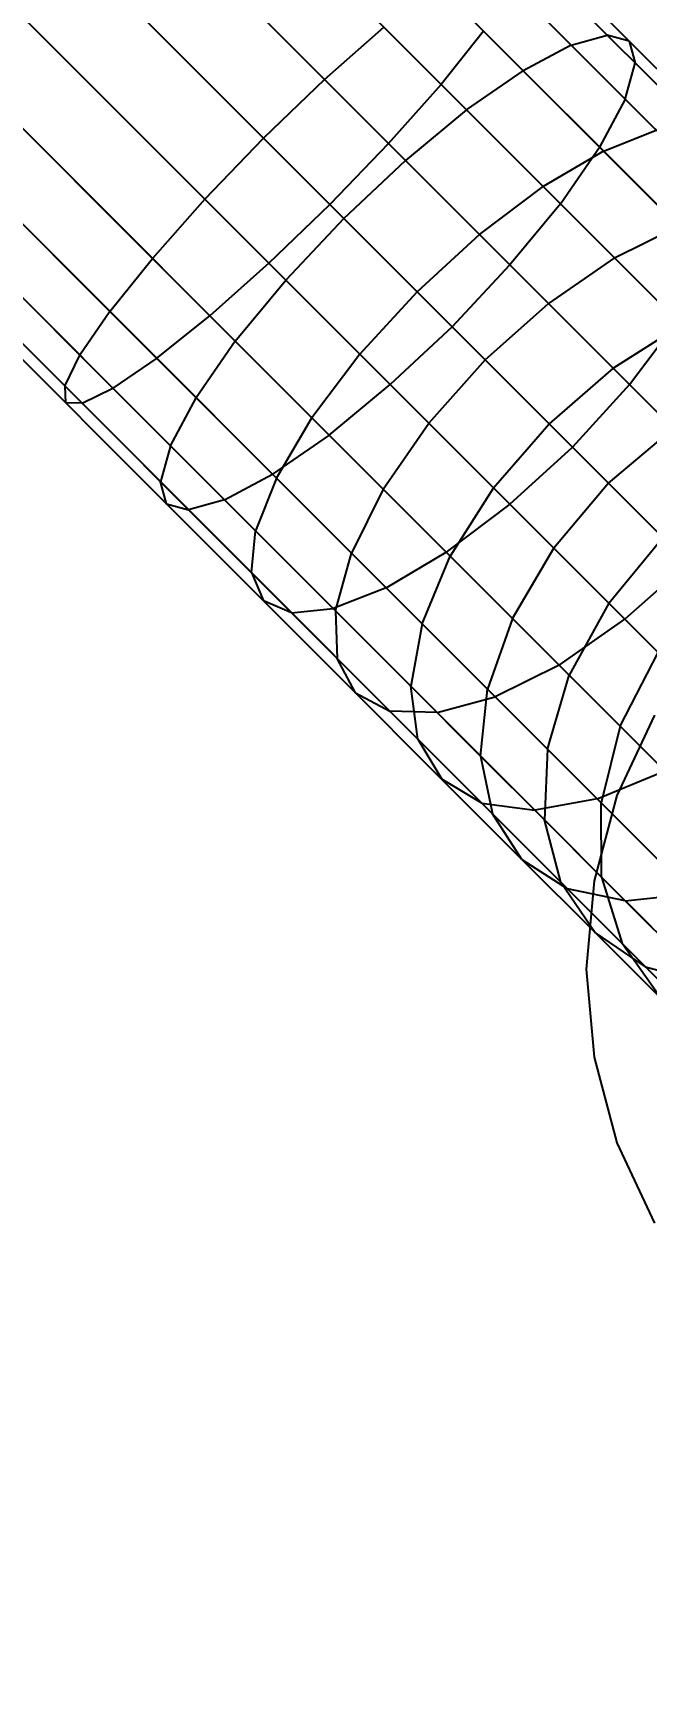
# Model space of a CAD drawing. Extents: x 11992 to 29481, y -6727 to 6811.
# Drawn here: x 18739.23 to 18757.35, y 538.23 to 587.28 of the extents above; entities that cross this region are included whole.
import ezdxf

# ---------------------------------------------------------------- set-up
doc = ezdxf.new("R2010")
doc.units = 0
doc.header["$MEASUREMENT"] = 0
doc.layers.get('0').update_dxf_attribs({"color": 8, "linetype": 'CONTINUOUS'})
doc.layers.get('Defpoints').update_dxf_attribs({"color": 8, "linetype": 'CONTINUOUS'})
doc.layers.add('zoylight 4标注', color=9, linetype='CONTINUOUS')
doc.styles.add('CCD-DIM', font='archs.shx', dxfattribs={"width": 0.8})
doc.dimstyles.new('zoylight_DIM_40', dxfattribs={"dimscale": 40, "dimtxt": 1.9, "dimasz": 0.4, "dimexe": 0.5, "dimexo": 0.5, "dimgap": 0.5, "dimtad": 1, "dimdec": 0, "dimrnd": 5, "dimzin": 12, "dimdsep": 46, "dimtxsty": 'CCD-DIM', "dimblk": 'CCD_Dimension_Tick', "dimcen": 0.125, "dimclrd": 44, "dimclre": 44, "dimclrt": 50, "dimadec": 0, "dimazin": 0, "dimtfac": 1, "dimtdec": 0, "dimtmove": 2, "dimatfit": 3, "dimldrblk": 'CCD_Leader_Dot', "dimfxl": 0, "dimtvp": 1, "dimtolj": 1, "dimtzin": 0, "dimarcsym": 0})

# ---------------------------------------------------------------- blocks, each defined once
blk = doc.blocks.new('CCD_Dimension_Tick')
at = {"color": 0, "linetype": 'ByBlock'}
for p, q in [((-1.0906, 0), (0, 0)), ((0, 0), (1.0906, 0))]:
    blk.add_line(p, q, dxfattribs=at)
at = {"color": 0, "linetype": 'Continuous', "const_width": 0.6075}
blk.add_lwpolyline([(-0.6104, -0.6104), (0.6104, 0.6104)], dxfattribs=at)
blk = doc.blocks.new('*D21')
at = {"layer": 'Defpoints', "color": 0, "linetype": 'Continuous'}
for p in [(18779.609, 630.547), (18899.609, 630.547), (18779.609, 568.343)]:
    blk.add_point(p, dxfattribs=at)
at = {"layer": 'zoylight 4标注', "color": 44, "linetype": 'Continuous', "lineweight": -2}
blk.add_line((18779.609, 610.547), (18779.609, 548.343), dxfattribs=at)
at = {"layer": 'zoylight 4标注', "color": 44, "lineweight": -2}
for p, q in [((18899.609, 610.547), (18899.609, 548.343)), ((18883.609, 568.343), (18795.609, 568.343))]:
    blk.add_line(p, q, dxfattribs=at)
at = {"layer": 'zoylight 4标注', "color": 44, "linetype": 'Continuous', "lineweight": -2, "xscale": 16, "yscale": 16, "zscale": 16, "rotation": 180}
blk.add_blockref('CCD_Dimension_Tick', (18779.609, 568.343), dxfattribs=at)
at = {"layer": 'zoylight 4标注', "color": 44, "linetype": 'Continuous', "lineweight": -2, "xscale": 16, "yscale": 16, "zscale": 16}
blk.add_blockref('CCD_Dimension_Tick', (18899.609, 568.343), dxfattribs=at)
at = {"layer": 'zoylight 4标注', "color": 50, "linetype": 'Continuous', "insert": (18839.609, 491.572), "char_height": 76, "attachment_point": 5, "style": 'CCD-DIM'}
blk.add_mtext('\\A1;120', dxfattribs=at)
blk = doc.blocks.new('CCD_Leader_Dot')
at = {"color": 0, "linetype": 'ByBlock'}
blk.add_line((-5, 0), (-10, 0), dxfattribs=at)
at = {"color": 0, "linetype": 'ByBlock', "const_width": 5}
blk.add_lwpolyline([(-2.5, 0, 1), (2.5, 0, 1)], format="xyb", close=True, dxfattribs=at)

msp = doc.modelspace()

# ---------------------------------------------------------------- linework, layer by layer
for p, q in [((18754.802, 582.239, -1341.811), (18677.374, 659.667, -1341.542)), ((18675.584, 658.158, -1340.603), (18756.844, 576.899, -1342.354)), ((18760.053, 583.349, -1348.788), (18685.638, 657.764, -1346.443)), ((18758.866, 584.536, -1353.498), (18685.947, 657.455, -1351.425)), ((18755.119, 586.926, -1354.659), (18685.412, 656.632, -1353.749)), ((18759.313, 580.554, -1344.709), (18683.602, 656.264, -1342.129)), ((18747.968, 575.405, -1341.811), (18668.192, 655.181, -1342.366)), ((18765.563, 561.109, -1353.324), (18672.049, 654.623, -1340.603)), ((18750.223, 583.519, -1359.036), (18679.888, 653.855, -1358.472)), ((18750.569, 579.638, -1360.248), (18676.597, 653.61, -1359.187)), ((18678.597, 651.61, -1339.305), (18755.156, 575.051, -1342.039)), ((18742.749, 580.624, -1357.516), (18674.606, 648.767, -1357.521)), ((18744.301, 582.371, -1358.467), (18678.004, 648.668, -1358.23)), ((18742.875, 577.673, -1342.466), (18673.943, 646.605, -1342.129)), ((18741.492, 579.056, -1355.992), (18674.787, 645.76, -1355.739)), ((18741.584, 576.786, -1344.444), (18672.977, 645.393, -1344.119)), ((18746.858, 570.154, -1348.788), (18672.443, 644.57, -1346.443)), ((18743.281, 575.089, -1354.659), (18673.575, 644.795, -1353.749)), ((18743.166, 573.373, -1349.956), (18672.361, 644.178, -1348.934)), ((18745.671, 571.341, -1353.498), (18672.752, 644.26, -1351.425)), ((18756.834, 587.042, -1349.956), (18753.847, 590.028, -1349.229)), ((18751.151, 588.715, -1355.992), (18753.699, 586.167, -1356.603)), ((18756.718, 585.326, -1345.253), (18753.421, 588.623, -1344.444)), ((18747.837, 585.906, -1358.467), (18749.583, 587.458, -1357.516)), ((18754.293, 582.748, -1359.028), (18749.583, 587.458, -1357.516)), ((18752.534, 587.332, -1342.466), (18751.277, 585.764, -1340.942)), ((18755.119, 586.926, -1354.659), (18756.183, 587.218, -1352.389)), ((18756.834, 587.042, -1349.956), (18756.183, 587.218, -1352.389)), ((18755.119, 586.926, -1354.659), (18753.699, 586.167, -1356.603)), ((18755.119, 586.926, -1354.659), (18757.634, 584.41, -1355.696)), ((18756.834, 587.042, -1349.956), (18759.696, 584.179, -1351.143)), ((18756.834, 587.042, -1349.956), (18757.011, 586.391, -1347.524)), ((18752.032, 585.01, -1358.102), (18753.699, 586.167, -1356.603)), ((18756.071, 583.795, -1357.577), (18753.699, 586.167, -1356.603)), ((18756.718, 585.326, -1345.253), (18757.011, 586.391, -1347.524)), ((18747.837, 585.906, -1358.467), (18746.035, 584.172, -1358.798)), ((18749.725, 584.017, -1339.991), (18751.277, 585.764, -1340.942)), ((18756.718, 585.326, -1345.253), (18755.96, 583.906, -1343.31)), ((18768.558, 573.487, -1353.409), (18756.718, 585.326, -1345.253)), ((18752.032, 585.01, -1358.102), (18750.223, 583.519, -1359.036)), ((18756.071, 583.795, -1357.577), (18757.634, 584.41, -1355.696)), ((18744.301, 582.371, -1358.467), (18746.035, 584.172, -1358.798)), ((18749.725, 584.017, -1339.991), (18747.991, 582.216, -1339.66)), ((18756.071, 583.795, -1357.577), (18754.293, 582.748, -1359.028)), ((18754.802, 582.239, -1341.811), (18755.96, 583.906, -1343.31)), ((18756.071, 583.795, -1357.577), (18758.289, 581.578, -1358.898)), ((18748.4, 581.807, -1359.362), (18750.223, 583.519, -1359.036)), ((18752.416, 581.327, -1359.932), (18750.223, 583.519, -1359.036)), ((18752.416, 581.327, -1359.932), (18754.293, 582.748, -1359.028)), ((18756.398, 580.643, -1360.282), (18754.293, 582.748, -1359.028)), ((18744.301, 582.371, -1358.467), (18742.749, 580.624, -1357.516)), ((18744.301, 582.371, -1358.467), (18746.688, 579.984, -1359.036)), ((18754.802, 582.239, -1341.811), (18753.312, 580.431, -1340.877)), ((18754.802, 582.239, -1341.811), (18758.266, 578.776, -1343.259)), ((18746.19, 580.482, -1339.991), (18747.991, 582.216, -1339.66)), ((18748.4, 581.807, -1359.362), (18746.688, 579.984, -1359.036)), ((18752.416, 581.327, -1359.932), (18750.569, 579.638, -1360.248)), ((18752.416, 581.327, -1359.932), (18754.451, 579.292, -1361.144)), ((18756.398, 580.643, -1360.282), (18758.289, 581.578, -1358.898)), ((18741.492, 579.056, -1355.992), (18742.749, 580.624, -1357.516)), ((18745.197, 578.176, -1358.102), (18742.749, 580.624, -1357.516)), ((18746.19, 580.482, -1339.991), (18744.443, 578.93, -1340.942)), ((18751.6, 578.607, -1340.551), (18753.312, 580.431, -1340.877)), ((18756.398, 580.643, -1360.282), (18754.451, 579.292, -1361.144)), ((18756.398, 580.643, -1360.282), (18758.378, 578.663, -1361.849)), ((18745.197, 578.176, -1358.102), (18746.688, 579.984, -1359.036)), ((18748.88, 577.791, -1359.932), (18746.688, 579.984, -1359.036)), ((18748.88, 577.791, -1359.932), (18750.569, 579.638, -1360.248)), ((18752.579, 577.628, -1361.445), (18750.569, 579.638, -1360.248)), ((18752.579, 577.628, -1361.445), (18754.451, 579.292, -1361.144)), ((18756.365, 577.378, -1362.66), (18754.451, 579.292, -1361.144)), ((18741.492, 579.056, -1355.992), (18740.605, 577.765, -1354.014)), ((18741.492, 579.056, -1355.992), (18744.04, 576.508, -1356.603)), ((18742.875, 577.673, -1342.466), (18744.443, 578.93, -1340.942)), ((18751.6, 578.607, -1340.551), (18749.776, 576.895, -1340.877)), ((18756.365, 577.378, -1362.66), (18758.378, 578.663, -1361.849)), ((18756.844, 576.899, -1342.354), (18758.266, 578.776, -1343.259)), ((18745.197, 578.176, -1358.102), (18744.04, 576.508, -1356.603)), ((18745.197, 578.176, -1358.102), (18747.459, 575.914, -1359.028)), ((18740.163, 576.85, -1351.704), (18740.605, 577.765, -1354.014)), ((18742.875, 577.673, -1342.466), (18741.584, 576.786, -1344.444)), ((18742.875, 577.673, -1342.466), (18746.301, 574.247, -1343.31)), ((18748.88, 577.791, -1359.932), (18747.459, 575.914, -1359.028)), ((18748.88, 577.791, -1359.932), (18750.915, 575.756, -1361.144)), ((18752.579, 577.628, -1361.445), (18750.915, 575.756, -1361.144)), ((18752.579, 577.628, -1361.445), (18754.47, 575.737, -1362.943)), ((18756.365, 577.378, -1362.66), (18754.47, 575.737, -1362.943)), ((18756.365, 577.378, -1362.66), (18758.142, 575.6, -1364.458)), ((18740.163, 576.85, -1351.704), (18740.179, 576.36, -1349.229)), ((18747.968, 575.405, -1341.811), (18749.776, 576.895, -1340.877)), ((18756.844, 576.899, -1342.354), (18755.156, 575.051, -1342.039)), ((18766.396, 567.347, -1349.9), (18756.844, 576.899, -1342.354)), ((18740.669, 576.344, -1346.754), (18740.179, 576.36, -1349.229)), ((18740.669, 576.344, -1346.754), (18741.584, 576.786, -1344.444)), ((18744.881, 573.489, -1345.253), (18741.584, 576.786, -1344.444)), ((18743.281, 575.089, -1354.659), (18744.04, 576.508, -1356.603)), ((18746.412, 574.136, -1357.577), (18744.04, 576.508, -1356.603)), ((18746.412, 574.136, -1357.577), (18747.459, 575.914, -1359.028)), ((18749.564, 573.809, -1360.282), (18747.459, 575.914, -1359.028)), ((18747.968, 575.405, -1341.811), (18746.301, 574.247, -1343.31)), ((18754.762, 568.611, -1345.242), (18747.968, 575.405, -1341.811)), ((18749.564, 573.809, -1360.282), (18750.915, 575.756, -1361.144)), ((18752.829, 573.842, -1362.66), (18750.915, 575.756, -1361.144)), ((18752.829, 573.842, -1362.66), (18754.47, 575.737, -1362.943)), ((18756.226, 573.981, -1364.719), (18754.47, 575.737, -1362.943)), ((18756.226, 573.981, -1364.719), (18758.142, 575.6, -1364.458)), ((18743.281, 575.089, -1354.659), (18742.989, 574.024, -1352.389)), ((18743.281, 575.089, -1354.659), (18745.797, 572.573, -1355.696)), ((18753.308, 573.363, -1342.354), (18755.156, 575.051, -1342.039)), ((18758.581, 571.627, -1344.078), (18755.156, 575.051, -1342.039)), ((18743.166, 573.373, -1349.956), (18742.989, 574.024, -1352.389)), ((18744.881, 573.489, -1345.253), (18746.301, 574.247, -1343.31)), ((18746.412, 574.136, -1357.577), (18745.797, 572.573, -1355.696)), ((18752.871, 567.677, -1346.625), (18746.301, 574.247, -1343.31)), ((18746.412, 574.136, -1357.577), (18748.63, 571.918, -1358.898)), ((18756.226, 573.981, -1364.719), (18754.607, 572.065, -1364.458)), ((18756.226, 573.981, -1364.719), (18759.272, 570.935, -1369.026)), ((18744.881, 573.489, -1345.253), (18743.816, 573.196, -1347.524)), ((18744.881, 573.489, -1345.253), (18754.046, 564.324, -1350.703)), ((18749.564, 573.809, -1360.282), (18748.63, 571.918, -1358.898)), ((18749.564, 573.809, -1360.282), (18751.544, 571.829, -1361.849)), ((18752.829, 573.842, -1362.66), (18751.544, 571.829, -1361.849)), ((18752.829, 573.842, -1362.66), (18754.607, 572.065, -1364.458)), ((18743.166, 573.373, -1349.956), (18743.816, 573.196, -1347.524)), ((18743.166, 573.373, -1349.956), (18746.028, 570.511, -1351.143)), ((18753.308, 573.363, -1342.354), (18751.431, 571.942, -1343.259)), ((18745.671, 571.341, -1353.498), (18745.797, 572.573, -1355.696)), ((18748.161, 570.209, -1357.104), (18745.797, 572.573, -1355.696)), ((18749.653, 570.895, -1344.709), (18751.431, 571.942, -1343.259)), ((18753.382, 569.991, -1363.709), (18754.607, 572.065, -1364.458)), ((18756.232, 570.44, -1366.518), (18754.607, 572.065, -1364.458)), ((18756.232, 570.44, -1366.518), (18757.832, 572.375, -1366.755)), ((18748.161, 570.209, -1357.104), (18748.63, 571.918, -1358.898)), ((18750.715, 569.833, -1360.549), (18748.63, 571.918, -1358.898)), ((18750.715, 569.833, -1360.549), (18751.544, 571.829, -1361.849)), ((18753.382, 569.991, -1363.709), (18751.544, 571.829, -1361.849)), ((18758.581, 571.627, -1344.078), (18756.709, 569.963, -1344.379)), ((18745.671, 571.341, -1353.498), (18746.028, 570.511, -1351.143)), ((18745.671, 571.341, -1353.498), (18750.588, 566.424, -1356.894)), ((18753.667, 562.871, -1357.179), (18746.028, 570.511, -1351.143)), ((18746.858, 570.154, -1348.788), (18746.028, 570.511, -1351.143)), ((18749.653, 570.895, -1344.709), (18748.09, 570.28, -1346.591)), ((18746.858, 570.154, -1348.788), (18748.09, 570.28, -1346.591)), ((18746.858, 570.154, -1348.788), (18749.759, 567.254, -1350.516)), ((18748.161, 570.209, -1357.104), (18748.206, 568.806, -1355.008)), ((18748.161, 570.209, -1357.104), (18750.383, 567.987, -1358.863)), ((18753.382, 569.991, -1363.709), (18752.651, 567.897, -1362.508)), ((18753.382, 569.991, -1363.709), (18755.063, 568.31, -1365.839)), ((18754.762, 568.611, -1345.242), (18756.709, 569.963, -1344.379)), ((18756.232, 570.44, -1366.518), (18755.063, 568.31, -1365.839)), ((18756.232, 570.44, -1366.518), (18757.689, 568.983, -1368.817)), ((18750.715, 569.833, -1360.549), (18750.383, 567.987, -1358.863)), ((18750.715, 569.833, -1360.549), (18754.42, 566.128, -1364.75)), ((18756.569, 566.804, -1368.216), (18757.689, 568.983, -1368.817)), ((18748.746, 567.793, -1352.762), (18748.206, 568.806, -1355.008)), ((18754.762, 568.611, -1345.242), (18752.871, 567.677, -1346.625)), ((18754.762, 568.611, -1345.242), (18757.888, 565.485, -1347.716)), ((18754.42, 566.128, -1364.75), (18755.063, 568.31, -1365.839)), ((18756.569, 566.804, -1368.216), (18755.063, 568.31, -1365.839)), ((18748.746, 567.793, -1352.762), (18749.759, 567.254, -1350.516)), ((18750.588, 566.424, -1356.894), (18750.383, 567.987, -1358.863)), ((18752.445, 565.925, -1360.949), (18750.383, 567.987, -1358.863)), ((18751.162, 567.208, -1348.42), (18752.871, 567.677, -1346.625)), ((18752.445, 565.925, -1360.949), (18752.651, 567.897, -1362.508)), ((18755.892, 564.656, -1349.017), (18752.871, 567.677, -1346.625)), ((18751.162, 567.208, -1348.42), (18749.759, 567.254, -1350.516)), ((18752.483, 564.529, -1352.672), (18749.759, 567.254, -1350.516)), ((18756.482, 564.76, -2432.353), (18757.587, 567.13, -2432.353)), ((18756.482, 564.76, -2322.353), (18757.587, 567.13, -2322.353)), ((18756.569, 566.804, -1368.216), (18756.006, 564.542, -1367.253)), ((18756.569, 566.804, -1368.216), (18757.884, 565.489, -1370.816)), ((18750.588, 566.424, -1356.894), (18751.299, 565.24, -1354.783)), ((18750.588, 566.424, -1356.894), (18752.798, 564.214, -1359.129)), ((18754.42, 566.128, -1364.75), (18754.33, 564.04, -1363.338)), ((18754.42, 566.128, -1364.75), (18756.006, 564.542, -1367.253)), ((18752.445, 565.925, -1360.949), (18752.798, 564.214, -1359.129)), ((18752.445, 565.925, -1360.949), (18754.33, 564.04, -1363.338)), ((18752.483, 564.529, -1352.672), (18751.299, 565.24, -1354.783)), ((18755.892, 564.656, -1349.017), (18757.888, 565.485, -1347.716)), ((18755.892, 564.656, -1349.017), (18754.046, 564.324, -1350.703)), ((18755.805, 562.234, -2432.353), (18756.482, 564.76, -2432.353)), ((18755.805, 562.234, -2322.353), (18756.482, 564.76, -2322.353)), ((18755.892, 564.656, -1349.017), (18758.693, 561.855, -1351.85)), ((18756.482, 564.76, -2432.353), (18756.482, 564.76, -2322.353)), ((18752.483, 564.529, -1352.672), (18754.046, 564.324, -1350.703)), ((18752.483, 564.529, -1352.672), (18755.01, 562.003, -1355.228)), ((18753.667, 562.871, -1357.179), (18752.798, 564.214, -1359.129)), ((18756.627, 560.385, -1364.545), (18752.798, 564.214, -1359.129)), ((18756.72, 561.65, -1353.409), (18754.046, 564.324, -1350.703)), ((18756.019, 562.351, -1366.004), (18756.006, 564.542, -1367.253)), ((18757.391, 563.157, -1369.99), (18756.006, 564.542, -1367.253)), ((18756.019, 562.351, -1366.004), (18754.33, 564.04, -1363.338)), ((18754.818, 562.195, -1361.689), (18754.33, 564.04, -1363.338)), ((18753.667, 562.871, -1357.179), (18755.01, 562.003, -1355.228)), ((18753.667, 562.871, -1357.179), (18755.831, 560.708, -1359.921)), ((18754.818, 562.195, -1361.689), (18755.831, 560.708, -1359.921)), ((18755.577, 559.63, -2432.353), (18755.805, 562.234, -2432.353)), ((18755.577, 559.63, -2322.353), (18755.805, 562.234, -2322.353)), ((18755.805, 562.234, -2432.353), (18755.805, 562.234, -2322.353)), ((18756.019, 562.351, -1366.004), (18756.627, 560.385, -1364.545)), ((18756.019, 562.351, -1366.004), (18757.495, 560.875, -1368.92)), ((18756.72, 561.65, -1353.409), (18755.01, 562.003, -1355.228)), ((18757.318, 559.695, -1358.153), (18755.01, 562.003, -1355.228)), ((18756.72, 561.65, -1353.409), (18758.693, 561.855, -1351.85)), ((18756.72, 561.65, -1353.409), (18759.163, 559.207, -1356.504)), ((18757.77, 558.769, -1362.981), (18755.831, 560.708, -1359.921)), ((18757.318, 559.695, -1358.153), (18755.831, 560.708, -1359.921)), ((18757.77, 558.769, -1362.981), (18756.627, 560.385, -1364.545)), ((18758.208, 558.804, -1367.67), (18756.627, 560.385, -1364.545)), ((18757.318, 559.695, -1358.153), (18759.163, 559.207, -1356.504)), ((18757.318, 559.695, -1358.153), (18759.386, 557.626, -1361.417)), ((18755.805, 557.025, -2432.353), (18755.577, 559.63, -2432.353)), ((18755.805, 557.025, -2322.353), (18755.577, 559.63, -2322.353)), ((18755.577, 559.63, -2432.353), (18755.577, 559.63, -2322.353)), ((18756.482, 554.499, -2432.353), (18755.805, 557.025, -2432.353)), ((18756.482, 554.499, -2322.353), (18755.805, 557.025, -2322.353)), ((18755.805, 557.025, -2432.353), (18755.805, 557.025, -2322.353)), ((18757.587, 552.13, -2432.353), (18756.482, 554.499, -2432.353)), ((18757.587, 552.13, -2322.353), (18756.482, 554.499, -2322.353)), ((18756.482, 554.499, -2432.353), (18756.482, 554.499, -2322.353))]:
    msp.add_line(p, q)

# ---------------------------------------------------------------- dimensions: what is measured, and where the dimension line sits
at = {"layer": 'zoylight 4标注', "linetype": 'Continuous'}
dim = msp.add_linear_dim(base=(18779.609, 568.343), p1=(18899.609, 630.547), p2=(18779.609, 630.547), angle=180, dimstyle='zoylight_DIM_40', dxfattribs=at)
dim.commit()
dim.dimension.update_dxf_attribs({"geometry": '*D21', "text_midpoint": (18839.609, 491.572), "dimtype": 161})

doc.saveas('drawing.dxf')
